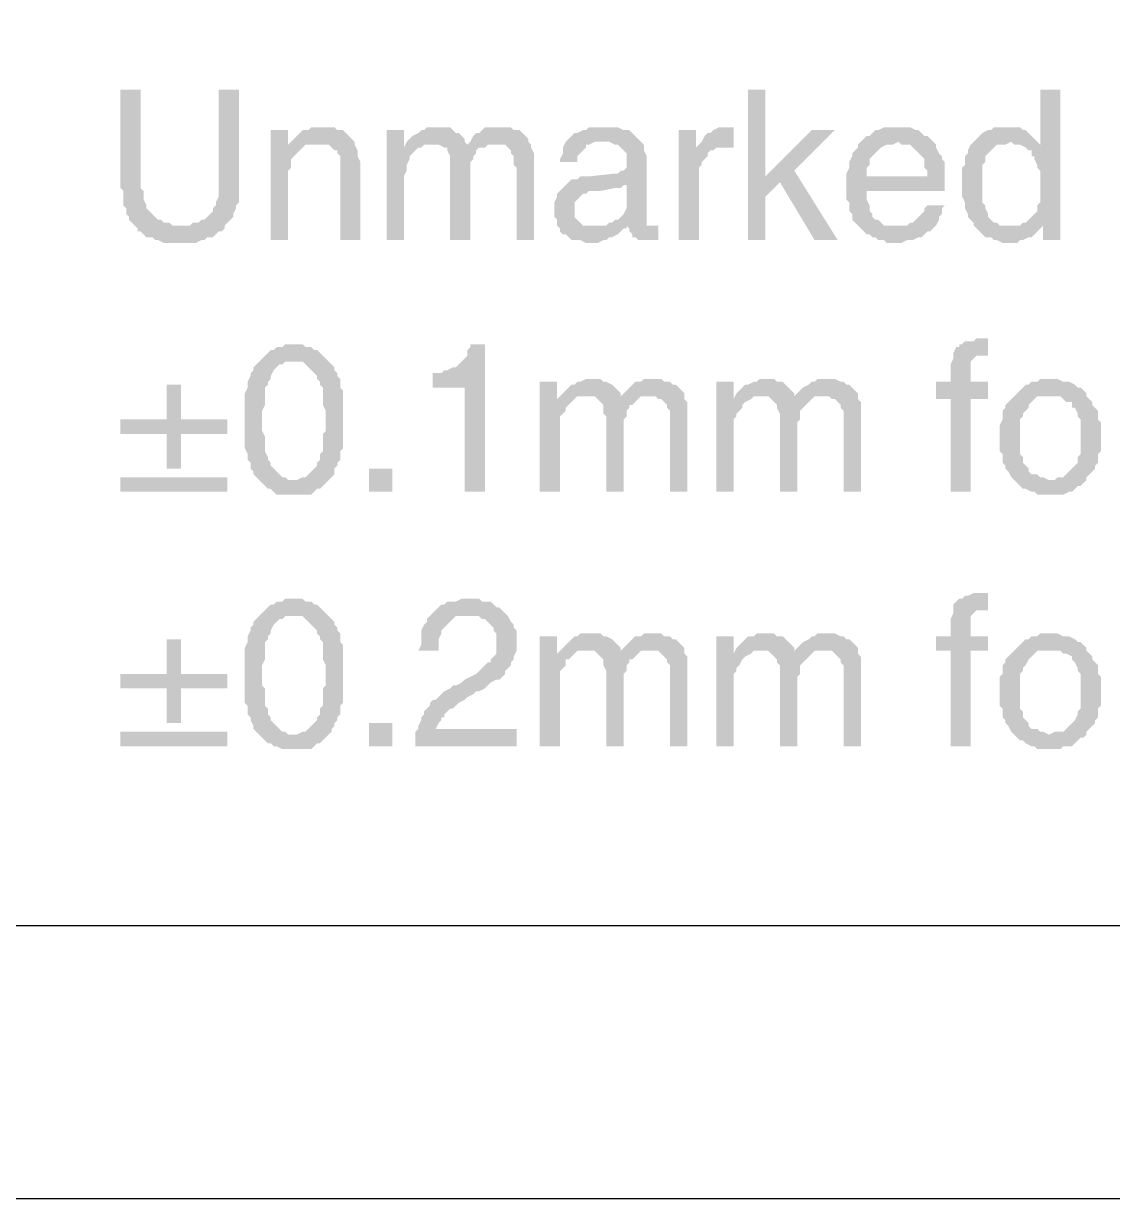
# Model space of a CAD drawing. Header units: millimetres. Extents: x 1399 to 2555, y 1196 to 1555.
# Drawn here: x 2451.97 to 2468.96, y 1257.55 to 1275.89 of the extents above; entities that cross this region are included whole.
import ezdxf

# ---------------------------------------------------------------- set-up
doc = ezdxf.new("R2010")
doc.units = ezdxf.units.MM

msp = doc.modelspace()

# ---------------------------------------------------------------- hatches: boundary and pattern name
at = {"transparency": 33554559}
for points in [[(2453.79432, 1274.85535), (2453.4784, 1274.85535), (2453.4784, 1273.32086), (2453.52353, 1273.27572), (2453.52353, 1273.05006), (2453.56866, 1273.00493), (2453.56866, 1272.91467), (2453.61379, 1272.86953), (2453.61379, 1272.8244), (2453.65893, 1272.77927), (2453.70406, 1272.73414), (2454.42617, 1272.73414), (2454.29078, 1272.73414), (2454.24564, 1272.77927), (2454.15538, 1272.77927), (2454.11025, 1272.8244), (2454.06511, 1272.8244), (2454.01998, 1272.86953), (2453.97485, 1272.91467), (2453.97485, 1272.91467), (2453.92972, 1272.9598), (2453.88459, 1273.00493), (2453.88459, 1273.05006), (2453.83945, 1273.14033), (2453.83945, 1273.27572), (2453.79432, 1273.32086), (2453.79432, 1273.41112)], [(2455.32882, 1274.85535), (2455.01289, 1274.85535), (2455.01289, 1273.18546), (2454.96776, 1273.09519), (2454.96776, 1273.05006), (2454.92263, 1273.00493), (2454.92263, 1272.9598), (2454.87749, 1272.91467), (2454.83236, 1272.86953), (2454.78723, 1272.8244), (2454.7421, 1272.8244), (2454.69697, 1272.77927), (2454.6067, 1272.77927), (2454.56157, 1272.73414), (2453.70406, 1272.73414), (2453.74919, 1272.68901), (2453.74919, 1272.64387), (2453.79432, 1272.64387), (2453.83945, 1272.59874), (2453.88459, 1272.55361), (2453.97485, 1272.55361), (2454.01998, 1272.50848), (2454.06511, 1272.50848), (2454.15538, 1272.46334), (2454.65183, 1272.46334), (2454.7421, 1272.50848), (2454.78723, 1272.50848), (2454.83236, 1272.55361), (2454.92263, 1272.55361), (2454.96776, 1272.59874), (2455.01289, 1272.64387), (2455.05802, 1272.64387), (2455.10315, 1272.68901), (2455.10315, 1272.73414), (2455.14829, 1272.77927), (2455.19342, 1272.8244), (2455.23855, 1272.86953), (2455.23855, 1272.91467), (2455.28368, 1273.00493), (2455.28368, 1273.05006), (2455.32882, 1273.09519), (2455.32882, 1273.36599)], [(2463.54287, 1274.85535), (2463.27208, 1274.85535), (2463.27208, 1272.50848), (2463.54287, 1272.50848), (2463.54287, 1273.18546), (2463.76853, 1273.41112), (2463.54287, 1273.50138)], [(2468.14635, 1274.85535), (2467.83043, 1274.85535), (2467.83043, 1273.99784), (2467.60477, 1273.95271), (2467.6499, 1273.90757), (2467.69503, 1273.90757), (2467.69503, 1273.81731), (2467.74016, 1273.81731), (2467.74016, 1273.77218), (2467.7853, 1273.68191), (2467.7853, 1273.63678), (2467.83043, 1273.59165), (2467.83043, 1273.09519), (2467.7853, 1273.05006), (2467.7853, 1272.9598), (2467.74016, 1272.91467), (2467.69503, 1272.86953), (2467.69503, 1272.86953), (2467.6499, 1272.8244), (2467.60477, 1272.77927), (2467.55963, 1272.77927), (2467.87556, 1272.73414), (2467.87556, 1272.50848), (2468.14635, 1272.50848)], [(2456.59252, 1274.26863), (2456.45712, 1274.26863), (2456.41199, 1274.2235), (2456.32172, 1274.2235), (2456.27659, 1274.17837), (2456.23146, 1274.13323), (2456.18633, 1274.0881), (2456.14119, 1274.04297), (2456.09606, 1273.99784), (2456.32172, 1273.95271), (2456.36686, 1273.99784), (2456.54738, 1273.99784), (2457.1341, 1274.04297), (2457.08897, 1274.0881), (2457.04384, 1274.13323), (2457.04384, 1274.13323), (2456.99871, 1274.17837), (2456.95357, 1274.2235), (2456.86331, 1274.2235), (2456.81818, 1274.26863), (2456.68278, 1274.26863)], [(2458.3978, 1274.26863), (2458.26241, 1274.26863), (2458.21727, 1274.2235), (2458.17214, 1274.2235), (2458.12701, 1274.17837), (2458.03675, 1274.13323), (2457.99161, 1274.0881), (2457.94648, 1274.04297), (2457.90135, 1273.95271), (2458.17214, 1273.95271), (2458.21727, 1273.99784), (2458.35267, 1273.99784), (2458.84913, 1274.04297), (2458.84913, 1274.0881), (2458.80399, 1274.13323), (2458.75886, 1274.17837), (2458.71373, 1274.17837), (2458.6686, 1274.2235), (2458.62346, 1274.26863), (2458.48807, 1274.26863)], [(2459.34558, 1274.26863), (2459.16505, 1274.26863), (2459.11992, 1274.2235), (2459.07479, 1274.17837), (2459.02965, 1274.17837), (2458.98452, 1274.13323), (2458.93939, 1274.04297), (2458.89426, 1273.99784), (2458.44294, 1273.99784), (2458.5332, 1273.95271), (2458.57833, 1273.95271), (2458.57833, 1273.90757), (2458.62346, 1273.81731), (2458.62346, 1272.50848), (2458.93939, 1272.50848), (2458.93939, 1273.50138), (2458.93939, 1273.72705), (2458.98452, 1273.77218), (2458.98452, 1273.81731), (2459.02965, 1273.86244), (2459.02965, 1273.90757), (2459.07479, 1273.95271), (2459.16505, 1273.95271), (2459.21018, 1273.99784), (2459.34558, 1273.99784), (2459.84203, 1274.04297), (2459.84203, 1274.0881), (2459.7969, 1274.13323), (2459.7969, 1274.13323), (2459.75177, 1274.17837), (2459.70664, 1274.2235), (2459.61637, 1274.2235), (2459.57124, 1274.26863), (2459.43584, 1274.26863)], [(2461.0606, 1274.26863), (2460.78981, 1274.26863), (2460.74468, 1274.2235), (2460.69954, 1274.2235), (2460.60928, 1274.17837), (2460.56415, 1274.17837), (2460.51902, 1274.13323), (2460.51902, 1274.13323), (2460.47388, 1274.0881), (2460.42875, 1274.04297), (2460.38362, 1273.95271), (2460.38362, 1273.86244), (2460.33849, 1273.77218), (2460.33849, 1273.72705), (2460.60928, 1273.72705), (2460.60928, 1273.81731), (2460.65441, 1273.86244), (2460.69954, 1273.90757), (2460.74468, 1273.95271), (2460.74468, 1273.99784), (2460.78981, 1273.99784), (2460.88007, 1274.04297), (2461.60219, 1274.04297), (2461.55706, 1274.0881), (2461.51192, 1274.13323), (2461.46679, 1274.17837), (2461.42166, 1274.2235), (2461.33139, 1274.2235), (2461.24113, 1274.26863), (2461.10573, 1274.26863)], [(2462.95615, 1274.26863), (2462.82076, 1274.26863), (2462.73049, 1274.2235), (2462.68536, 1274.17837), (2462.64023, 1274.17837), (2462.5951, 1274.13323), (2462.54996, 1274.04297), (2462.54996, 1274.04297), (2462.50483, 1273.99784), (2463.00129, 1273.95271), (2463.04642, 1273.95271), (2463.04642, 1274.26863), (2463.00129, 1274.26863)], [(2465.61895, 1274.26863), (2465.39329, 1274.26863), (2465.30303, 1274.2235), (2465.25789, 1274.2235), (2465.21276, 1274.17837), (2465.16763, 1274.13323), (2465.1225, 1274.13323), (2465.07737, 1274.0881), (2465.03223, 1274.04297), (2465.61895, 1274.04297), (2465.66408, 1273.99784), (2465.79948, 1273.99784), (2465.84461, 1273.95271), (2465.88974, 1273.90757), (2465.93488, 1273.86244), (2465.93488, 1273.86244), (2465.98001, 1273.81731), (2466.02514, 1273.77218), (2466.02514, 1273.63678), (2466.07027, 1273.59165), (2466.07027, 1273.50138), (2464.80657, 1273.50138), (2464.80657, 1273.14033), (2464.8517, 1273.09519), (2464.8517, 1272.9598), (2464.89684, 1272.91467), (2464.89684, 1272.8244), (2464.94197, 1272.77927), (2464.9871, 1272.73414), (2465.03223, 1272.68901), (2465.03223, 1272.68901), (2465.07737, 1272.64387), (2465.1225, 1272.59874), (2465.16763, 1272.59874), (2465.21276, 1272.55361), (2465.25789, 1272.55361), (2465.30303, 1272.50848), (2465.39329, 1272.50848), (2465.43842, 1272.46334), (2465.66408, 1272.46334), (2465.75435, 1272.50848), (2465.84461, 1272.50848), (2465.93488, 1272.55361), (2465.98001, 1272.55361), (2466.02514, 1272.59874), (2466.07027, 1272.64387), (2466.1154, 1272.64387), (2466.16054, 1272.68901), (2465.61895, 1272.73414), (2465.39329, 1272.73414), (2465.34816, 1272.77927), (2465.30303, 1272.8244), (2465.25789, 1272.8244), (2465.21276, 1272.86953), (2465.21276, 1272.91467), (2465.16763, 1272.9598), (2465.16763, 1273.05006), (2465.1225, 1273.14033), (2465.1225, 1273.27572), (2466.34107, 1273.27572), (2466.34107, 1273.72705), (2466.29593, 1273.77218), (2466.29593, 1273.81731), (2466.2508, 1273.86244), (2466.20567, 1273.95271), (2466.20567, 1273.99784), (2466.16054, 1274.04297), (2466.1154, 1274.0881), (2466.07027, 1274.13323), (2466.02514, 1274.13323), (2465.98001, 1274.17837), (2465.93488, 1274.2235), (2465.88974, 1274.2235), (2465.79948, 1274.26863), (2465.66408, 1274.26863)], [(2467.33397, 1274.26863), (2467.10831, 1274.26863), (2467.06318, 1274.2235), (2467.01805, 1274.2235), (2466.92778, 1274.17837), (2466.88265, 1274.13323), (2466.83752, 1274.0881), (2466.79239, 1274.04297), (2467.37911, 1274.04297), (2467.42424, 1273.99784), (2467.5145, 1273.99784), (2467.60477, 1273.95271), (2467.83043, 1273.99784), (2467.83043, 1273.99784), (2467.7853, 1274.04297), (2467.74016, 1274.0881), (2467.69503, 1274.13323), (2467.6499, 1274.17837), (2467.60477, 1274.2235), (2467.55963, 1274.2235), (2467.5145, 1274.26863), (2467.37911, 1274.26863)], [(2456.09606, 1274.2235), (2455.82527, 1274.2235), (2455.82527, 1272.50848), (2456.09606, 1272.50848), (2456.09606, 1273.45625), (2456.09606, 1273.59165), (2456.14119, 1273.63678), (2456.14119, 1273.77218), (2456.18633, 1273.81731), (2456.23146, 1273.86244), (2456.23146, 1273.86244), (2456.27659, 1273.90757), (2456.32172, 1273.95271), (2456.09606, 1273.99784)], [(2457.90135, 1274.2235), (2457.63056, 1274.2235), (2457.63056, 1272.50848), (2457.90135, 1272.50848), (2457.90135, 1273.50138), (2457.94648, 1273.59165), (2457.94648, 1273.68191), (2457.99161, 1273.77218), (2457.99161, 1273.81731), (2458.03675, 1273.86244), (2458.08188, 1273.90757), (2458.12701, 1273.95271), (2458.17214, 1273.95271), (2457.90135, 1273.95271)], [(2462.4597, 1274.2235), (2462.18891, 1274.2235), (2462.18891, 1272.50848), (2462.50483, 1272.50848), (2462.50483, 1273.63678), (2462.54996, 1273.68191), (2462.54996, 1273.72705), (2462.5951, 1273.77218), (2462.64023, 1273.81731), (2462.64023, 1273.86244), (2462.68536, 1273.90757), (2462.73049, 1273.90757), (2462.4597, 1273.95271)], [(2464.62604, 1274.2235), (2464.26499, 1274.2235), (2463.54287, 1273.50138), (2463.76853, 1273.41112), (2464.31012, 1272.50848), (2464.67118, 1272.50848), (2463.99419, 1273.59165)], [(2457.1341, 1274.04297), (2456.54738, 1273.99784), (2456.72791, 1273.99784), (2456.77305, 1273.95271), (2456.81818, 1273.90757), (2456.86331, 1273.90757), (2456.86331, 1273.86244), (2456.90844, 1273.81731), (2456.90844, 1272.50848), (2457.22437, 1272.50848), (2457.22437, 1273.72705), (2457.17923, 1273.81731), (2457.17923, 1273.90757), (2457.1341, 1273.99784)], [(2459.84203, 1274.04297), (2459.34558, 1273.99784), (2459.48098, 1273.99784), (2459.52611, 1273.95271), (2459.57124, 1273.90757), (2459.57124, 1273.86244), (2459.61637, 1273.81731), (2459.61637, 1273.68191), (2459.6615, 1273.63678), (2459.6615, 1272.50848), (2459.9323, 1272.50848), (2459.9323, 1273.72705), (2459.9323, 1273.86244), (2459.88717, 1273.95271), (2459.88717, 1273.99784)], [(2461.60219, 1274.04297), (2461.01547, 1274.04297), (2461.10573, 1274.04297), (2461.196, 1273.99784), (2461.24113, 1273.99784), (2461.28626, 1273.95271), (2461.33139, 1273.90757), (2461.37653, 1273.86244), (2461.37653, 1273.63678), (2461.33139, 1273.59165), (2461.28626, 1273.59165), (2461.24113, 1273.54652), (2461.196, 1273.54652), (2460.78981, 1273.50138), (2460.65441, 1273.50138), (2460.60928, 1273.45625), (2460.51902, 1273.45625), (2460.47388, 1273.41112), (2461.37653, 1273.36599), (2461.37653, 1273.09519), (2461.37653, 1273.00493), (2461.33139, 1272.91467), (2461.28626, 1272.86953), (2461.24113, 1272.8244), (2461.196, 1272.8244), (2461.15087, 1272.77927), (2461.10573, 1272.77927), (2461.0606, 1272.73414), (2460.83494, 1272.73414), (2460.33849, 1272.68901), (2460.33849, 1272.64387), (2460.38362, 1272.59874), (2460.42875, 1272.59874), (2460.47388, 1272.55361), (2460.51902, 1272.50848), (2460.65441, 1272.50848), (2460.74468, 1272.46334), (2460.92521, 1272.46334), (2461.01547, 1272.50848), (2461.0606, 1272.50848), (2461.10573, 1272.55361), (2461.15087, 1272.55361), (2461.24113, 1272.59874), (2461.28626, 1272.64387), (2461.33139, 1272.68901), (2461.37653, 1272.68901), (2461.37653, 1272.73414), (2461.69245, 1272.73414), (2461.69245, 1273.81731), (2461.64732, 1273.90757), (2461.64732, 1273.99784)], [(2462.50483, 1273.99784), (2462.4597, 1273.95271), (2462.73049, 1273.90757), (2462.77562, 1273.95271), (2463.00129, 1273.95271)], [(2465.03223, 1274.04297), (2464.9871, 1273.99784), (2464.9871, 1273.95271), (2464.94197, 1273.90757), (2464.89684, 1273.86244), (2464.89684, 1273.81731), (2464.8517, 1273.72705), (2464.8517, 1273.63678), (2464.80657, 1273.54652), (2464.80657, 1273.50138), (2465.1225, 1273.50138), (2465.1225, 1273.63678), (2465.16763, 1273.68191), (2465.16763, 1273.77218), (2465.21276, 1273.81731), (2465.25789, 1273.86244), (2465.25789, 1273.86244), (2465.30303, 1273.90757), (2465.34816, 1273.95271), (2465.43842, 1273.99784), (2465.52869, 1273.99784), (2465.61895, 1274.04297)], [(2466.79239, 1274.04297), (2466.74726, 1273.99784), (2466.70212, 1273.90757), (2466.70212, 1273.86244), (2466.65699, 1273.81731), (2466.65699, 1273.68191), (2466.61186, 1273.63678), (2466.61186, 1273.18546), (2466.65699, 1273.09519), (2466.65699, 1273.00493), (2466.70212, 1272.91467), (2466.70212, 1272.86953), (2466.74726, 1272.8244), (2466.79239, 1272.77927), (2466.79239, 1272.73414), (2466.83752, 1272.68901), (2466.88265, 1272.64387), (2466.92778, 1272.59874), (2466.97292, 1272.55361), (2467.06318, 1272.55361), (2467.10831, 1272.50848), (2467.15344, 1272.50848), (2467.24371, 1272.46334), (2467.46937, 1272.46334), (2467.5145, 1272.50848), (2467.55963, 1272.50848), (2467.6499, 1272.55361), (2467.69503, 1272.55361), (2467.74016, 1272.59874), (2467.7853, 1272.64387), (2467.83043, 1272.68901), (2467.37911, 1272.73414), (2467.19858, 1272.73414), (2467.15344, 1272.77927), (2467.10831, 1272.77927), (2467.06318, 1272.8244), (2467.01805, 1272.86953), (2467.01805, 1272.91467), (2466.97292, 1273.00493), (2466.97292, 1273.05006), (2466.92778, 1273.09519), (2466.92778, 1273.68191), (2466.97292, 1273.72705), (2466.97292, 1273.81731), (2467.01805, 1273.86244), (2467.01805, 1273.86244), (2467.06318, 1273.90757), (2467.10831, 1273.95271), (2467.15344, 1273.99784), (2467.28884, 1273.99784), (2467.37911, 1274.04297)], [(2460.47388, 1273.41112), (2460.42875, 1273.36599), (2460.38362, 1273.32086), (2460.38362, 1273.32086), (2460.33849, 1273.27572), (2460.29335, 1273.23059), (2460.29335, 1273.18546), (2460.24822, 1273.09519), (2460.24822, 1272.9598), (2460.24822, 1272.86953), (2460.29335, 1272.8244), (2460.29335, 1272.73414), (2460.33849, 1272.68901), (2460.83494, 1272.73414), (2460.69954, 1272.73414), (2460.65441, 1272.77927), (2460.60928, 1272.8244), (2460.56415, 1272.86953), (2460.56415, 1273.09519), (2460.60928, 1273.14033), (2460.65441, 1273.18546), (2460.69954, 1273.23059), (2460.74468, 1273.23059), (2460.78981, 1273.27572), (2460.97034, 1273.27572), (2461.196, 1273.32086), (2461.28626, 1273.32086), (2461.33139, 1273.36599), (2461.37653, 1273.36599)], [(2466.34107, 1273.05006), (2466.07027, 1273.05006), (2466.02514, 1273.00493), (2466.02514, 1272.9598), (2465.98001, 1272.91467), (2465.93488, 1272.86953), (2465.88974, 1272.8244), (2465.84461, 1272.77927), (2465.79948, 1272.77927), (2465.75435, 1272.73414), (2465.61895, 1272.73414), (2466.16054, 1272.68901), (2466.20567, 1272.73414), (2466.2508, 1272.8244), (2466.2508, 1272.86953), (2466.29593, 1272.91467), (2466.29593, 1273.00493)], [(2461.69245, 1272.73414), (2461.37653, 1272.73414), (2461.42166, 1272.68901), (2461.78272, 1272.73414), (2461.78272, 1272.73414)], [(2461.87298, 1272.73414), (2461.78272, 1272.73414), (2461.42166, 1272.68901), (2461.42166, 1272.64387), (2461.46679, 1272.59874), (2461.46679, 1272.55361), (2461.51192, 1272.55361), (2461.55706, 1272.50848), (2461.87298, 1272.50848)], [(2467.55963, 1272.77927), (2467.5145, 1272.73414), (2467.37911, 1272.73414), (2467.83043, 1272.68901), (2467.87556, 1272.73414)], [(2466.88265, 1270.97398), (2466.83752, 1270.97398), (2466.79239, 1270.92885), (2466.65699, 1270.92885), (2466.61186, 1270.88372), (2466.56673, 1270.88372), (2466.56673, 1270.83859), (2466.52159, 1270.83859), (2466.47646, 1270.74832), (2466.47646, 1270.70319), (2467.01805, 1270.70319), (2467.01805, 1270.97398)], [(2456.18633, 1270.88372), (2456.05093, 1270.88372), (2456.0058, 1270.83859), (2455.91553, 1270.83859), (2455.8704, 1270.79345), (2455.82527, 1270.79345), (2455.78014, 1270.74832), (2455.73501, 1270.70319), (2455.68987, 1270.65806), (2455.64474, 1270.61293), (2456.32172, 1270.61293), (2456.36686, 1270.56779), (2456.41199, 1270.52266), (2456.45712, 1270.47753), (2456.50225, 1270.4324), (2456.54738, 1270.38726), (2456.54738, 1270.34213), (2456.59252, 1270.297), (2456.59252, 1270.25187), (2456.63765, 1270.20674), (2456.63765, 1269.93594), (2456.68278, 1269.84568), (2456.68278, 1269.52975), (2456.63765, 1269.48462), (2456.63765, 1269.21383), (2456.59252, 1269.1687), (2456.59252, 1269.07843), (2456.54738, 1269.0333), (2456.54738, 1268.98817), (2456.54738, 1268.98817), (2456.50225, 1268.94303), (2456.45712, 1268.8979), (2456.41199, 1268.85277), (2456.36686, 1268.80764), (2456.32172, 1268.80764), (2456.23146, 1268.76251), (2455.64474, 1268.76251), (2455.68987, 1268.71737), (2455.73501, 1268.67224), (2455.78014, 1268.62711), (2455.82527, 1268.62711), (2455.8704, 1268.58198), (2455.91553, 1268.53685), (2456.45712, 1268.53685), (2456.50225, 1268.58198), (2456.54738, 1268.62711), (2456.59252, 1268.62711), (2456.63765, 1268.67224), (2456.68278, 1268.71737), (2456.72791, 1268.76251), (2456.77305, 1268.80764), (2456.77305, 1268.80764), (2456.81818, 1268.85277), (2456.81818, 1268.94303), (2456.86331, 1268.98817), (2456.86331, 1269.0333), (2456.90844, 1269.07843), (2456.90844, 1269.21383), (2456.95357, 1269.25896), (2456.95357, 1269.71028), (2456.95357, 1270.1616), (2456.90844, 1270.20674), (2456.90844, 1270.34213), (2456.86331, 1270.38726), (2456.86331, 1270.4324), (2456.81818, 1270.47753), (2456.81818, 1270.52266), (2456.77305, 1270.56779), (2456.77305, 1270.56779), (2456.72791, 1270.61293), (2456.68278, 1270.65806), (2456.63765, 1270.70319), (2456.59252, 1270.74832), (2456.54738, 1270.79345), (2456.50225, 1270.79345), (2456.45712, 1270.83859), (2456.36686, 1270.83859), (2456.32172, 1270.88372), (2456.23146, 1270.88372)], [(2459.16505, 1270.88372), (2458.93939, 1270.88372), (2458.93939, 1270.83859), (2458.89426, 1270.79345), (2458.89426, 1270.70319), (2458.84913, 1270.65806), (2458.80399, 1270.61293), (2458.75886, 1270.56779), (2458.71373, 1270.52266), (2458.6686, 1270.52266), (2458.57833, 1270.47753), (2458.5332, 1270.47753), (2458.48807, 1270.4324), (2458.35267, 1270.4324), (2458.35267, 1270.20674), (2458.84913, 1270.20674), (2458.84913, 1268.58198), (2459.16505, 1268.58198)], [(2455.64474, 1270.61293), (2455.59961, 1270.56779), (2455.59961, 1270.56779), (2455.55448, 1270.52266), (2455.55448, 1270.47753), (2455.50934, 1270.4324), (2455.50934, 1270.38726), (2455.46421, 1270.297), (2455.46421, 1270.20674), (2455.41908, 1270.11647), (2455.41908, 1269.25896), (2455.46421, 1269.1687), (2455.46421, 1269.07843), (2455.50934, 1269.0333), (2455.50934, 1268.94303), (2455.55448, 1268.8979), (2455.55448, 1268.85277), (2455.59961, 1268.80764), (2455.64474, 1268.76251), (2456.18633, 1268.76251), (2456.09606, 1268.76251), (2456.05093, 1268.80764), (2456.0058, 1268.80764), (2455.96067, 1268.85277), (2455.91553, 1268.8979), (2455.8704, 1268.94303), (2455.82527, 1268.98817), (2455.82527, 1269.0333), (2455.78014, 1269.07843), (2455.78014, 1269.12356), (2455.73501, 1269.21383), (2455.73501, 1269.43949), (2455.68987, 1269.52975), (2455.68987, 1269.84568), (2455.73501, 1269.93594), (2455.73501, 1270.20674), (2455.78014, 1270.25187), (2455.78014, 1270.297), (2455.82527, 1270.34213), (2455.82527, 1270.38726), (2455.82527, 1270.38726), (2455.8704, 1270.47753), (2455.91553, 1270.52266), (2455.96067, 1270.56779), (2456.0058, 1270.56779), (2456.05093, 1270.61293), (2456.18633, 1270.61293)], [(2466.47646, 1270.70319), (2466.47646, 1270.65806), (2466.43133, 1270.56779), (2466.43133, 1270.297), (2466.20567, 1270.297), (2466.20567, 1270.02621), (2466.43133, 1270.02621), (2466.43133, 1268.58198), (2466.74726, 1268.58198), (2466.74726, 1270.02621), (2467.01805, 1270.02621), (2467.01805, 1270.297), (2466.74726, 1270.297), (2466.74726, 1270.61293), (2466.79239, 1270.65806), (2466.79239, 1270.65806), (2466.83752, 1270.70319), (2466.92778, 1270.70319)], [(2454.42617, 1270.25187), (2454.20051, 1270.25187), (2454.20051, 1269.71028), (2453.4784, 1269.71028), (2453.4784, 1269.48462), (2454.20051, 1269.48462), (2454.20051, 1268.94303), (2454.42617, 1268.94303), (2454.42617, 1269.48462), (2455.14829, 1269.48462), (2455.14829, 1269.71028), (2454.42617, 1269.71028)], [(2460.29335, 1270.297), (2460.02256, 1270.297), (2460.02256, 1268.58198), (2460.33849, 1268.58198), (2460.33849, 1269.75541), (2460.38362, 1269.80055), (2460.42875, 1269.84568), (2460.42875, 1269.89081), (2460.47388, 1269.93594), (2460.51902, 1269.98107), (2460.56415, 1270.02621), (2460.29335, 1270.02621)], [(2460.83494, 1270.34213), (2460.74468, 1270.34213), (2460.65441, 1270.297), (2460.60928, 1270.297), (2460.56415, 1270.25187), (2460.51902, 1270.25187), (2460.47388, 1270.20674), (2460.42875, 1270.1616), (2460.38362, 1270.11647), (2460.29335, 1270.02621), (2460.56415, 1270.02621), (2460.60928, 1270.07134), (2460.74468, 1270.07134), (2461.28626, 1270.11647), (2461.24113, 1270.1616), (2461.196, 1270.20674), (2461.196, 1270.20674), (2461.15087, 1270.25187), (2461.0606, 1270.297), (2461.01547, 1270.297), (2460.97034, 1270.34213), (2460.88007, 1270.34213)], [(2461.78272, 1270.34213), (2461.64732, 1270.34213), (2461.60219, 1270.297), (2461.51192, 1270.297), (2461.46679, 1270.25187), (2461.42166, 1270.20674), (2461.37653, 1270.1616), (2461.33139, 1270.11647), (2461.28626, 1270.07134), (2460.88007, 1270.07134), (2460.92521, 1270.02621), (2460.97034, 1269.98107), (2460.97034, 1269.98107), (2461.01547, 1269.93594), (2461.01547, 1269.80055), (2461.0606, 1269.75541), (2461.0606, 1268.58198), (2461.33139, 1268.58198), (2461.33139, 1269.71028), (2461.37653, 1269.75541), (2461.37653, 1269.84568), (2461.42166, 1269.89081), (2461.42166, 1269.93594), (2461.46679, 1269.93594), (2461.51192, 1269.98107), (2461.55706, 1270.02621), (2461.60219, 1270.07134), (2461.73758, 1270.07134), (2462.27917, 1270.11647), (2462.23404, 1270.1616), (2462.18891, 1270.20674), (2462.18891, 1270.20674), (2462.14377, 1270.25187), (2462.09864, 1270.25187), (2462.05351, 1270.297), (2461.96325, 1270.297), (2461.91811, 1270.34213), (2461.82785, 1270.34213)], [(2463.04642, 1270.297), (2462.77562, 1270.297), (2462.77562, 1268.58198), (2463.04642, 1268.58198), (2463.04642, 1269.71028), (2463.09155, 1269.75541), (2463.09155, 1269.80055), (2463.13668, 1269.84568), (2463.18181, 1269.89081), (2463.18181, 1269.93594), (2463.22695, 1269.98107), (2463.31721, 1270.02621), (2463.04642, 1270.02621)], [(2463.54287, 1270.34213), (2463.45261, 1270.34213), (2463.40747, 1270.297), (2463.36234, 1270.297), (2463.27208, 1270.25187), (2463.22695, 1270.25187), (2463.18181, 1270.20674), (2463.13668, 1270.1616), (2463.09155, 1270.11647), (2463.04642, 1270.02621), (2463.31721, 1270.02621), (2463.36234, 1270.07134), (2463.49774, 1270.07134), (2463.99419, 1270.11647), (2463.94906, 1270.1616), (2463.90393, 1270.20674), (2463.90393, 1270.20674), (2463.8588, 1270.25187), (2463.81366, 1270.297), (2463.7234, 1270.297), (2463.67827, 1270.34213), (2463.63314, 1270.34213)], [(2464.49065, 1270.34213), (2464.35525, 1270.34213), (2464.31012, 1270.297), (2464.26499, 1270.297), (2464.21985, 1270.25187), (2464.12959, 1270.20674), (2464.08446, 1270.1616), (2464.03933, 1270.11647), (2463.99419, 1270.07134), (2463.588, 1270.07134), (2463.63314, 1270.02621), (2463.67827, 1269.98107), (2463.67827, 1269.98107), (2463.7234, 1269.93594), (2463.7234, 1269.89081), (2463.76853, 1269.80055), (2463.76853, 1268.58198), (2464.03933, 1268.58198), (2464.03933, 1269.66515), (2464.08446, 1269.71028), (2464.08446, 1269.84568), (2464.12959, 1269.89081), (2464.17472, 1269.93594), (2464.17472, 1269.93594), (2464.21985, 1269.98107), (2464.26499, 1270.02621), (2464.31012, 1270.07134), (2464.44551, 1270.07134), (2464.9871, 1270.11647), (2464.94197, 1270.1616), (2464.89684, 1270.20674), (2464.89684, 1270.20674), (2464.8517, 1270.25187), (2464.80657, 1270.25187), (2464.76144, 1270.297), (2464.71631, 1270.297), (2464.62604, 1270.34213), (2464.58091, 1270.34213)], [(2467.96582, 1270.34213), (2467.83043, 1270.34213), (2467.7853, 1270.297), (2467.69503, 1270.297), (2467.6499, 1270.25187), (2467.60477, 1270.25187), (2467.55963, 1270.20674), (2467.5145, 1270.1616), (2467.46937, 1270.11647), (2467.42424, 1270.07134), (2467.42424, 1270.07134), (2467.37911, 1270.02621), (2467.33397, 1269.98107), (2467.28884, 1269.93594), (2467.28884, 1269.89081), (2467.24371, 1269.84568), (2467.24371, 1269.71028), (2467.19858, 1269.62002), (2467.19858, 1269.43949), (2467.19858, 1269.21383), (2467.24371, 1269.1687), (2467.24371, 1269.0333), (2467.28884, 1268.98817), (2467.28884, 1268.94303), (2467.33397, 1268.8979), (2467.37911, 1268.80764), (2467.42424, 1268.76251), (2467.96582, 1268.76251), (2467.87556, 1268.80764), (2467.83043, 1268.80764), (2467.7853, 1268.85277), (2467.69503, 1268.85277), (2467.6499, 1268.8979), (2467.6499, 1268.94303), (2467.60477, 1268.98817), (2467.55963, 1269.0333), (2467.55963, 1269.12356), (2467.5145, 1269.1687), (2467.5145, 1269.71028), (2467.55963, 1269.75541), (2467.55963, 1269.80055), (2467.60477, 1269.84568), (2467.6499, 1269.89081), (2467.6499, 1269.93594), (2467.69503, 1269.98107), (2467.74016, 1270.02621), (2467.7853, 1270.07134), (2467.96582, 1270.07134), (2468.55254, 1270.11647), (2468.50741, 1270.1616), (2468.46228, 1270.20674), (2468.41715, 1270.20674), (2468.37201, 1270.25187), (2468.28175, 1270.297), (2468.19148, 1270.297), (2468.10122, 1270.34213), (2468.05609, 1270.34213)], [(2462.27917, 1270.11647), (2461.73758, 1270.07134), (2461.82785, 1270.07134), (2461.87298, 1270.02621), (2461.91811, 1270.02621), (2461.96325, 1269.98107), (2462.00838, 1269.93594), (2462.00838, 1269.89081), (2462.05351, 1269.84568), (2462.05351, 1268.58198), (2462.3243, 1268.58198), (2462.3243, 1269.98107), (2462.27917, 1270.02621)], [(2464.9871, 1270.11647), (2464.44551, 1270.07134), (2464.53578, 1270.07134), (2464.58091, 1270.02621), (2464.62604, 1270.02621), (2464.67118, 1269.98107), (2464.71631, 1269.93594), (2464.71631, 1269.89081), (2464.76144, 1269.84568), (2464.76144, 1268.58198), (2465.03223, 1268.58198), (2465.03223, 1269.98107), (2464.9871, 1270.02621)], [(2468.55254, 1270.11647), (2467.96582, 1270.07134), (2468.14635, 1270.07134), (2468.19148, 1270.02621), (2468.23662, 1269.98107), (2468.32688, 1269.98107), (2468.32688, 1269.89081), (2468.37201, 1269.89081), (2468.41715, 1269.80055), (2468.41715, 1269.75541), (2468.46228, 1269.71028), (2468.46228, 1269.1687), (2468.41715, 1269.12356), (2468.41715, 1269.0333), (2468.37201, 1268.98817), (2468.32688, 1268.94303), (2468.32688, 1268.94303), (2468.28175, 1268.8979), (2468.23662, 1268.85277), (2468.19148, 1268.80764), (2468.10122, 1268.80764), (2468.05609, 1268.76251), (2467.42424, 1268.76251), (2467.46937, 1268.71737), (2467.5145, 1268.67224), (2467.55963, 1268.62711), (2467.60477, 1268.62711), (2467.69503, 1268.58198), (2467.74016, 1268.58198), (2467.7853, 1268.53685), (2468.19148, 1268.53685), (2468.28175, 1268.58198), (2468.32688, 1268.58198), (2468.37201, 1268.62711), (2468.41715, 1268.67224), (2468.46228, 1268.67224), (2468.50741, 1268.71737), (2468.55254, 1268.76251), (2468.55254, 1268.80764), (2468.59767, 1268.85277), (2468.64281, 1268.8979), (2468.68794, 1268.94303), (2468.68794, 1268.98817), (2468.73307, 1269.0333), (2468.73307, 1269.1687), (2468.7782, 1269.21383), (2468.7782, 1269.43949), (2468.7782, 1269.66515), (2468.73307, 1269.71028), (2468.73307, 1269.84568), (2468.68794, 1269.89081), (2468.64281, 1269.93594), (2468.64281, 1269.98107), (2468.59767, 1270.02621), (2468.55254, 1270.07134)], [(2457.72082, 1268.58198), (2457.72082, 1268.94303), (2457.35976, 1268.94303), (2457.35976, 1268.58198)], [(2455.14829, 1268.58198), (2455.14829, 1268.80764), (2453.4784, 1268.80764), (2453.4784, 1268.58198)], [(2466.88265, 1267.00235), (2466.79239, 1267.00235), (2466.70212, 1266.95722), (2466.65699, 1266.95722), (2466.61186, 1266.91209), (2466.56673, 1266.91209), (2466.52159, 1266.86695), (2466.47646, 1266.82182), (2466.47646, 1266.73156), (2467.01805, 1266.73156), (2467.01805, 1267.00235)], [(2456.18633, 1266.91209), (2456.05093, 1266.91209), (2456.0058, 1266.86695), (2455.91553, 1266.86695), (2455.8704, 1266.82182), (2455.82527, 1266.82182), (2455.78014, 1266.77669), (2455.73501, 1266.73156), (2455.68987, 1266.68643), (2455.64474, 1266.64129), (2456.32172, 1266.64129), (2456.36686, 1266.59616), (2456.41199, 1266.55103), (2456.45712, 1266.5059), (2456.50225, 1266.46077), (2456.54738, 1266.41563), (2456.54738, 1266.3705), (2456.59252, 1266.32537), (2456.59252, 1266.28024), (2456.63765, 1266.2351), (2456.63765, 1265.96431), (2456.68278, 1265.87405), (2456.68278, 1265.55812), (2456.63765, 1265.51299), (2456.63765, 1265.2422), (2456.59252, 1265.19706), (2456.59252, 1265.1068), (2456.54738, 1265.06167), (2456.54738, 1265.01654), (2456.54738, 1265.01654), (2456.50225, 1264.9714), (2456.45712, 1264.92627), (2456.41199, 1264.88114), (2456.36686, 1264.83601), (2456.32172, 1264.83601), (2456.23146, 1264.79087), (2455.64474, 1264.79087), (2455.68987, 1264.74574), (2455.73501, 1264.70061), (2455.78014, 1264.65548), (2455.82527, 1264.65548), (2455.8704, 1264.61035), (2455.91553, 1264.61035), (2456.0058, 1264.56521), (2456.45712, 1264.56521), (2456.50225, 1264.61035), (2456.54738, 1264.65548), (2456.59252, 1264.65548), (2456.63765, 1264.70061), (2456.68278, 1264.74574), (2456.72791, 1264.79087), (2456.77305, 1264.83601), (2456.77305, 1264.88114), (2456.81818, 1264.92627), (2456.81818, 1264.9714), (2456.86331, 1265.01654), (2456.86331, 1265.06167), (2456.90844, 1265.1068), (2456.90844, 1265.2422), (2456.95357, 1265.28733), (2456.95357, 1265.73865), (2456.95357, 1266.18997), (2456.90844, 1266.2351), (2456.90844, 1266.3705), (2456.86331, 1266.41563), (2456.86331, 1266.46077), (2456.81818, 1266.5059), (2456.81818, 1266.55103), (2456.77305, 1266.59616), (2456.77305, 1266.59616), (2456.72791, 1266.64129), (2456.68278, 1266.68643), (2456.63765, 1266.73156), (2456.59252, 1266.77669), (2456.54738, 1266.82182), (2456.50225, 1266.82182), (2456.45712, 1266.86695), (2456.36686, 1266.86695), (2456.32172, 1266.91209), (2456.23146, 1266.91209)], [(2458.93939, 1266.91209), (2458.80399, 1266.91209), (2458.71373, 1266.86695), (2458.57833, 1266.86695), (2458.5332, 1266.82182), (2458.48807, 1266.82182), (2458.44294, 1266.77669), (2458.3978, 1266.73156), (2458.35267, 1266.68643), (2458.35267, 1266.68643), (2458.30754, 1266.64129), (2458.26241, 1266.59616), (2458.26241, 1266.55103), (2458.21727, 1266.5059), (2458.17214, 1266.41563), (2458.17214, 1266.18997), (2458.12701, 1266.09971), (2458.44294, 1266.09971), (2458.44294, 1266.28024), (2458.48807, 1266.3705), (2458.48807, 1266.41563), (2458.5332, 1266.46077), (2458.57833, 1266.5059), (2458.62346, 1266.55103), (2458.6686, 1266.59616), (2458.71373, 1266.64129), (2458.89426, 1266.64129), (2459.48098, 1266.68643), (2459.43584, 1266.73156), (2459.39071, 1266.77669), (2459.34558, 1266.77669), (2459.30045, 1266.82182), (2459.25531, 1266.86695), (2459.11992, 1266.86695), (2459.07479, 1266.91209), (2458.98452, 1266.91209)], [(2455.64474, 1266.64129), (2455.59961, 1266.59616), (2455.59961, 1266.59616), (2455.55448, 1266.55103), (2455.55448, 1266.5059), (2455.50934, 1266.46077), (2455.50934, 1266.41563), (2455.46421, 1266.32537), (2455.46421, 1266.2351), (2455.41908, 1266.14484), (2455.41908, 1265.28733), (2455.46421, 1265.2422), (2455.46421, 1265.1068), (2455.50934, 1265.06167), (2455.50934, 1265.01654), (2455.55448, 1264.92627), (2455.55448, 1264.88114), (2455.59961, 1264.83601), (2455.64474, 1264.79087), (2456.18633, 1264.79087), (2456.09606, 1264.79087), (2456.05093, 1264.83601), (2456.0058, 1264.83601), (2455.96067, 1264.88114), (2455.91553, 1264.92627), (2455.8704, 1264.9714), (2455.82527, 1265.01654), (2455.82527, 1265.06167), (2455.78014, 1265.1068), (2455.78014, 1265.19706), (2455.73501, 1265.2422), (2455.73501, 1265.51299), (2455.68987, 1265.55812), (2455.68987, 1265.87405), (2455.73501, 1265.96431), (2455.73501, 1266.2351), (2455.78014, 1266.28024), (2455.78014, 1266.32537), (2455.82527, 1266.3705), (2455.82527, 1266.41563), (2455.82527, 1266.41563), (2455.8704, 1266.5059), (2455.91553, 1266.55103), (2455.96067, 1266.59616), (2456.0058, 1266.59616), (2456.05093, 1266.64129), (2456.18633, 1266.64129)], [(2459.48098, 1266.68643), (2458.89426, 1266.64129), (2459.07479, 1266.64129), (2459.11992, 1266.59616), (2459.16505, 1266.59616), (2459.21018, 1266.55103), (2459.25531, 1266.5059), (2459.30045, 1266.46077), (2459.30045, 1266.41563), (2459.34558, 1266.3705), (2459.34558, 1266.05458), (2459.30045, 1266.00944), (2459.25531, 1265.96431), (2459.25531, 1265.91918), (2459.21018, 1265.91918), (2459.16505, 1265.87405), (2459.11992, 1265.82891), (2459.07479, 1265.78378), (2459.02965, 1265.73865), (2458.93939, 1265.69352), (2458.93939, 1265.69352), (2458.84913, 1265.64839), (2458.80399, 1265.60325), (2458.71373, 1265.55812), (2458.6686, 1265.55812), (2458.62346, 1265.51299), (2458.5332, 1265.46786), (2458.48807, 1265.42273), (2458.44294, 1265.37759), (2458.3978, 1265.33246), (2458.35267, 1265.33246), (2458.30754, 1265.28733), (2458.30754, 1265.2422), (2458.26241, 1265.19706), (2458.21727, 1265.15193), (2458.21727, 1265.1068), (2458.17214, 1265.06167), (2458.17214, 1265.01654), (2458.12701, 1264.92627), (2458.12701, 1264.88114), (2458.08188, 1264.83601), (2458.08188, 1264.61035), (2459.6615, 1264.61035), (2459.6615, 1264.88114), (2458.3978, 1264.88114), (2458.44294, 1264.9714), (2458.48807, 1265.01654), (2458.48807, 1265.06167), (2458.5332, 1265.06167), (2458.5332, 1265.1068), (2458.57833, 1265.15193), (2458.62346, 1265.19706), (2458.6686, 1265.19706), (2458.71373, 1265.2422), (2458.75886, 1265.28733), (2458.84913, 1265.33246), (2458.89426, 1265.37759), (2458.98452, 1265.42273), (2459.02965, 1265.46786), (2459.07479, 1265.46786), (2459.16505, 1265.51299), (2459.21018, 1265.55812), (2459.25531, 1265.60325), (2459.34558, 1265.64839), (2459.39071, 1265.64839), (2459.43584, 1265.69352), (2459.48098, 1265.73865), (2459.48098, 1265.78378), (2459.52611, 1265.82891), (2459.57124, 1265.87405), (2459.57124, 1265.91918), (2459.61637, 1265.96431), (2459.61637, 1266.00944), (2459.6615, 1266.09971), (2459.6615, 1266.41563), (2459.61637, 1266.46077), (2459.61637, 1266.5059), (2459.57124, 1266.55103), (2459.52611, 1266.64129)], [(2466.47646, 1266.73156), (2466.47646, 1266.68643), (2466.43133, 1266.59616), (2466.43133, 1266.32537), (2466.20567, 1266.32537), (2466.20567, 1266.09971), (2466.43133, 1266.09971), (2466.43133, 1264.61035), (2466.74726, 1264.61035), (2466.74726, 1266.09971), (2467.01805, 1266.09971), (2467.01805, 1266.32537), (2466.74726, 1266.32537), (2466.74726, 1266.64129), (2466.79239, 1266.68643), (2466.79239, 1266.68643), (2466.83752, 1266.73156), (2466.92778, 1266.73156)], [(2454.42617, 1266.28024), (2454.20051, 1266.28024), (2454.20051, 1265.73865), (2453.4784, 1265.73865), (2453.4784, 1265.51299), (2454.20051, 1265.51299), (2454.20051, 1264.9714), (2454.42617, 1264.9714), (2454.42617, 1265.51299), (2455.14829, 1265.51299), (2455.14829, 1265.73865), (2454.42617, 1265.73865)], [(2460.29335, 1266.32537), (2460.02256, 1266.32537), (2460.02256, 1264.61035), (2460.33849, 1264.61035), (2460.33849, 1265.78378), (2460.38362, 1265.82891), (2460.42875, 1265.87405), (2460.42875, 1265.96431), (2460.47388, 1265.96431), (2460.51902, 1266.00944), (2460.56415, 1266.05458), (2460.29335, 1266.05458)], [(2460.83494, 1266.3705), (2460.65441, 1266.3705), (2460.60928, 1266.32537), (2460.56415, 1266.32537), (2460.51902, 1266.28024), (2460.47388, 1266.2351), (2460.42875, 1266.18997), (2460.38362, 1266.14484), (2460.29335, 1266.05458), (2460.56415, 1266.05458), (2460.60928, 1266.09971), (2460.74468, 1266.09971), (2461.28626, 1266.14484), (2461.24113, 1266.18997), (2461.196, 1266.2351), (2461.196, 1266.2351), (2461.15087, 1266.28024), (2461.0606, 1266.32537), (2461.01547, 1266.32537), (2460.97034, 1266.3705), (2460.88007, 1266.3705)], [(2461.78272, 1266.3705), (2461.64732, 1266.3705), (2461.60219, 1266.32537), (2461.51192, 1266.32537), (2461.46679, 1266.28024), (2461.42166, 1266.2351), (2461.37653, 1266.18997), (2461.33139, 1266.14484), (2461.28626, 1266.09971), (2460.88007, 1266.09971), (2460.92521, 1266.05458), (2460.97034, 1266.00944), (2460.97034, 1266.00944), (2461.01547, 1265.96431), (2461.01547, 1265.87405), (2461.0606, 1265.78378), (2461.0606, 1264.61035), (2461.33139, 1264.61035), (2461.33139, 1265.73865), (2461.37653, 1265.78378), (2461.37653, 1265.87405), (2461.42166, 1265.91918), (2461.42166, 1265.96431), (2461.46679, 1265.96431), (2461.51192, 1266.00944), (2461.55706, 1266.05458), (2461.60219, 1266.09971), (2461.73758, 1266.09971), (2462.27917, 1266.14484), (2462.23404, 1266.18997), (2462.18891, 1266.2351), (2462.18891, 1266.2351), (2462.14377, 1266.28024), (2462.09864, 1266.28024), (2462.05351, 1266.32537), (2461.96325, 1266.32537), (2461.91811, 1266.3705), (2461.82785, 1266.3705)], [(2463.04642, 1266.32537), (2462.77562, 1266.32537), (2462.77562, 1264.61035), (2463.04642, 1264.61035), (2463.04642, 1265.73865), (2463.09155, 1265.78378), (2463.09155, 1265.82891), (2463.13668, 1265.87405), (2463.18181, 1265.96431), (2463.18181, 1265.96431), (2463.22695, 1266.00944), (2463.31721, 1266.05458), (2463.04642, 1266.05458)], [(2463.54287, 1266.3705), (2463.40747, 1266.3705), (2463.36234, 1266.32537), (2463.27208, 1266.32537), (2463.22695, 1266.28024), (2463.18181, 1266.2351), (2463.13668, 1266.18997), (2463.09155, 1266.14484), (2463.04642, 1266.05458), (2463.31721, 1266.05458), (2463.36234, 1266.09971), (2463.49774, 1266.09971), (2463.99419, 1266.14484), (2463.94906, 1266.18997), (2463.90393, 1266.2351), (2463.90393, 1266.2351), (2463.8588, 1266.28024), (2463.81366, 1266.32537), (2463.7234, 1266.32537), (2463.67827, 1266.3705), (2463.63314, 1266.3705)], [(2464.49065, 1266.3705), (2464.35525, 1266.3705), (2464.31012, 1266.32537), (2464.26499, 1266.32537), (2464.21985, 1266.28024), (2464.12959, 1266.2351), (2464.08446, 1266.18997), (2464.03933, 1266.14484), (2463.99419, 1266.09971), (2463.588, 1266.09971), (2463.63314, 1266.05458), (2463.67827, 1266.00944), (2463.67827, 1266.00944), (2463.7234, 1265.96431), (2463.7234, 1265.91918), (2463.76853, 1265.87405), (2463.76853, 1264.61035), (2464.03933, 1264.61035), (2464.03933, 1265.69352), (2464.08446, 1265.73865), (2464.08446, 1265.87405), (2464.12959, 1265.91918), (2464.17472, 1265.96431), (2464.17472, 1265.96431), (2464.21985, 1266.00944), (2464.26499, 1266.05458), (2464.31012, 1266.09971), (2464.44551, 1266.09971), (2464.9871, 1266.14484), (2464.94197, 1266.18997), (2464.89684, 1266.2351), (2464.89684, 1266.2351), (2464.8517, 1266.28024), (2464.80657, 1266.28024), (2464.76144, 1266.32537), (2464.71631, 1266.32537), (2464.62604, 1266.3705), (2464.58091, 1266.3705)], [(2467.96582, 1266.3705), (2467.83043, 1266.3705), (2467.7853, 1266.32537), (2467.69503, 1266.32537), (2467.6499, 1266.28024), (2467.60477, 1266.28024), (2467.55963, 1266.2351), (2467.5145, 1266.18997), (2467.46937, 1266.14484), (2467.42424, 1266.09971), (2467.42424, 1266.09971), (2467.37911, 1266.05458), (2467.33397, 1266.00944), (2467.28884, 1265.96431), (2467.28884, 1265.91918), (2467.24371, 1265.87405), (2467.24371, 1265.73865), (2467.19858, 1265.69352), (2467.19858, 1265.46786), (2467.19858, 1265.2422), (2467.24371, 1265.19706), (2467.24371, 1265.06167), (2467.28884, 1265.01654), (2467.28884, 1264.9714), (2467.33397, 1264.92627), (2467.37911, 1264.83601), (2467.42424, 1264.79087), (2467.96582, 1264.79087), (2467.87556, 1264.83601), (2467.83043, 1264.83601), (2467.7853, 1264.88114), (2467.69503, 1264.88114), (2467.6499, 1264.92627), (2467.6499, 1264.9714), (2467.60477, 1265.01654), (2467.55963, 1265.06167), (2467.55963, 1265.15193), (2467.5145, 1265.19706), (2467.5145, 1265.73865), (2467.55963, 1265.78378), (2467.55963, 1265.82891), (2467.60477, 1265.87405), (2467.6499, 1265.96431), (2467.6499, 1265.96431), (2467.69503, 1266.00944), (2467.74016, 1266.05458), (2467.7853, 1266.09971), (2467.96582, 1266.09971), (2468.55254, 1266.14484), (2468.50741, 1266.18997), (2468.46228, 1266.2351), (2468.41715, 1266.2351), (2468.37201, 1266.28024), (2468.28175, 1266.32537), (2468.19148, 1266.32537), (2468.10122, 1266.3705), (2468.05609, 1266.3705)], [(2462.27917, 1266.14484), (2461.73758, 1266.09971), (2461.87298, 1266.09971), (2461.91811, 1266.05458), (2461.96325, 1266.00944), (2462.00838, 1265.96431), (2462.00838, 1265.91918), (2462.05351, 1265.87405), (2462.05351, 1264.61035), (2462.3243, 1264.61035), (2462.3243, 1265.82891), (2462.3243, 1266.00944), (2462.27917, 1266.05458)], [(2464.9871, 1266.14484), (2464.44551, 1266.09971), (2464.58091, 1266.09971), (2464.62604, 1266.05458), (2464.67118, 1266.00944), (2464.71631, 1265.96431), (2464.71631, 1265.91918), (2464.76144, 1265.87405), (2464.76144, 1264.61035), (2465.03223, 1264.61035), (2465.03223, 1265.82891), (2465.03223, 1266.00944), (2464.9871, 1266.05458)], [(2468.55254, 1266.14484), (2467.96582, 1266.09971), (2468.14635, 1266.09971), (2468.19148, 1266.05458), (2468.23662, 1266.05458), (2468.32688, 1266.00944), (2468.32688, 1265.96431), (2468.37201, 1265.91918), (2468.41715, 1265.82891), (2468.41715, 1265.78378), (2468.46228, 1265.73865), (2468.46228, 1265.19706), (2468.41715, 1265.15193), (2468.41715, 1265.1068), (2468.37201, 1265.01654), (2468.32688, 1264.9714), (2468.32688, 1264.9714), (2468.28175, 1264.92627), (2468.23662, 1264.88114), (2468.19148, 1264.83601), (2468.05609, 1264.83601), (2467.96582, 1264.79087), (2467.42424, 1264.79087), (2467.46937, 1264.74574), (2467.5145, 1264.70061), (2467.55963, 1264.70061), (2467.60477, 1264.65548), (2467.69503, 1264.61035), (2467.74016, 1264.61035), (2467.7853, 1264.56521), (2468.14635, 1264.56521), (2468.19148, 1264.61035), (2468.32688, 1264.61035), (2468.37201, 1264.65548), (2468.41715, 1264.70061), (2468.46228, 1264.74574), (2468.50741, 1264.74574), (2468.55254, 1264.79087), (2468.55254, 1264.83601), (2468.59767, 1264.88114), (2468.64281, 1264.92627), (2468.68794, 1264.9714), (2468.68794, 1265.01654), (2468.73307, 1265.06167), (2468.73307, 1265.19706), (2468.7782, 1265.2422), (2468.7782, 1265.46786), (2468.7782, 1265.69352), (2468.73307, 1265.73865), (2468.73307, 1265.87405), (2468.68794, 1265.91918), (2468.64281, 1265.96431), (2468.64281, 1266.00944), (2468.59767, 1266.05458), (2468.55254, 1266.09971)], [(2457.72082, 1264.61035), (2457.72082, 1264.9714), (2457.35976, 1264.9714), (2457.35976, 1264.61035)], [(2455.14829, 1264.61035), (2455.14829, 1264.83601), (2453.4784, 1264.83601), (2453.4784, 1264.61035)]]:
    msp.add_hatch(color=256, dxfattribs=at).paths.add_polyline_path(points)

# ---------------------------------------------------------------- linework, layer by layer
msp.add_line((2141.50649, 1261.81215), (2550.76199, 1261.81215))
msp.add_lwpolyline([(2554.80003, 1257.5531), (2554.80003, 1554.5531), (2134.80004, 1554.5531), (2134.80004, 1257.5531)], close=True)
for points in [[(2458.84913, 1274.04297), (2458.35267, 1273.99784), (2458.89426, 1273.99784)], [(2461.28626, 1270.11647), (2460.74468, 1270.07134), (2461.28626, 1270.07134)], [(2463.99419, 1270.11647), (2463.49774, 1270.07134), (2463.99419, 1270.07134)], [(2461.28626, 1266.14484), (2460.74468, 1266.09971), (2461.28626, 1266.09971)], [(2463.99419, 1266.14484), (2463.49774, 1266.09971), (2463.99419, 1266.09971)]]:
    msp.add_solid(points, dxfattribs=at)

doc.saveas('drawing.dxf')
